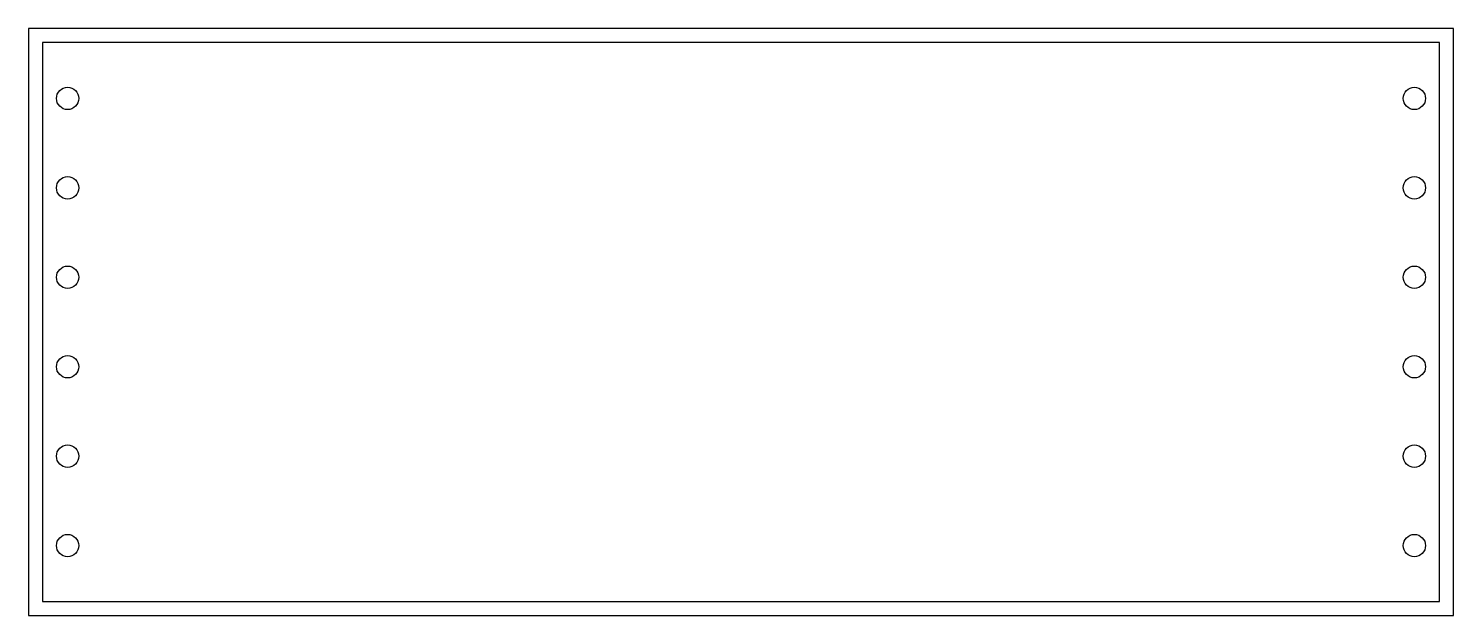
# Model space of a CAD drawing. Extents: x 0 to 510, y 0 to 210.
import ezdxf

# ---------------------------------------------------------------- set-up
doc = ezdxf.new("R2010")
doc.units = 0
doc.layers.get('0').update_dxf_attribs({"linetype": 'CONTINUOUS'})

msp = doc.modelspace()

# ---------------------------------------------------------------- linework, layer by layer
at = {"color": 7, "linetype": 'CONTINUOUS'}
for p, q in [((510, 210), (0, 210)), ((0, 210), (0, 0)), ((510, 0), (510, 210)), ((5, 205), (5, 5)), ((505, 205), (5, 205)), ((505, 5), (505, 205)), ((0, 0), (510, 0)), ((5, 5), (505, 5))]:
    msp.add_line(p, q, dxfattribs=at)
for centre in [(14, 185), (496, 185), (14, 153), (496, 153), (14, 121), (496, 121), (14, 89), (496, 89), (14, 57), (496, 57), (14, 25), (496, 25)]:
    msp.add_circle(centre, 4, dxfattribs=at)

doc.saveas('drawing.dxf')
